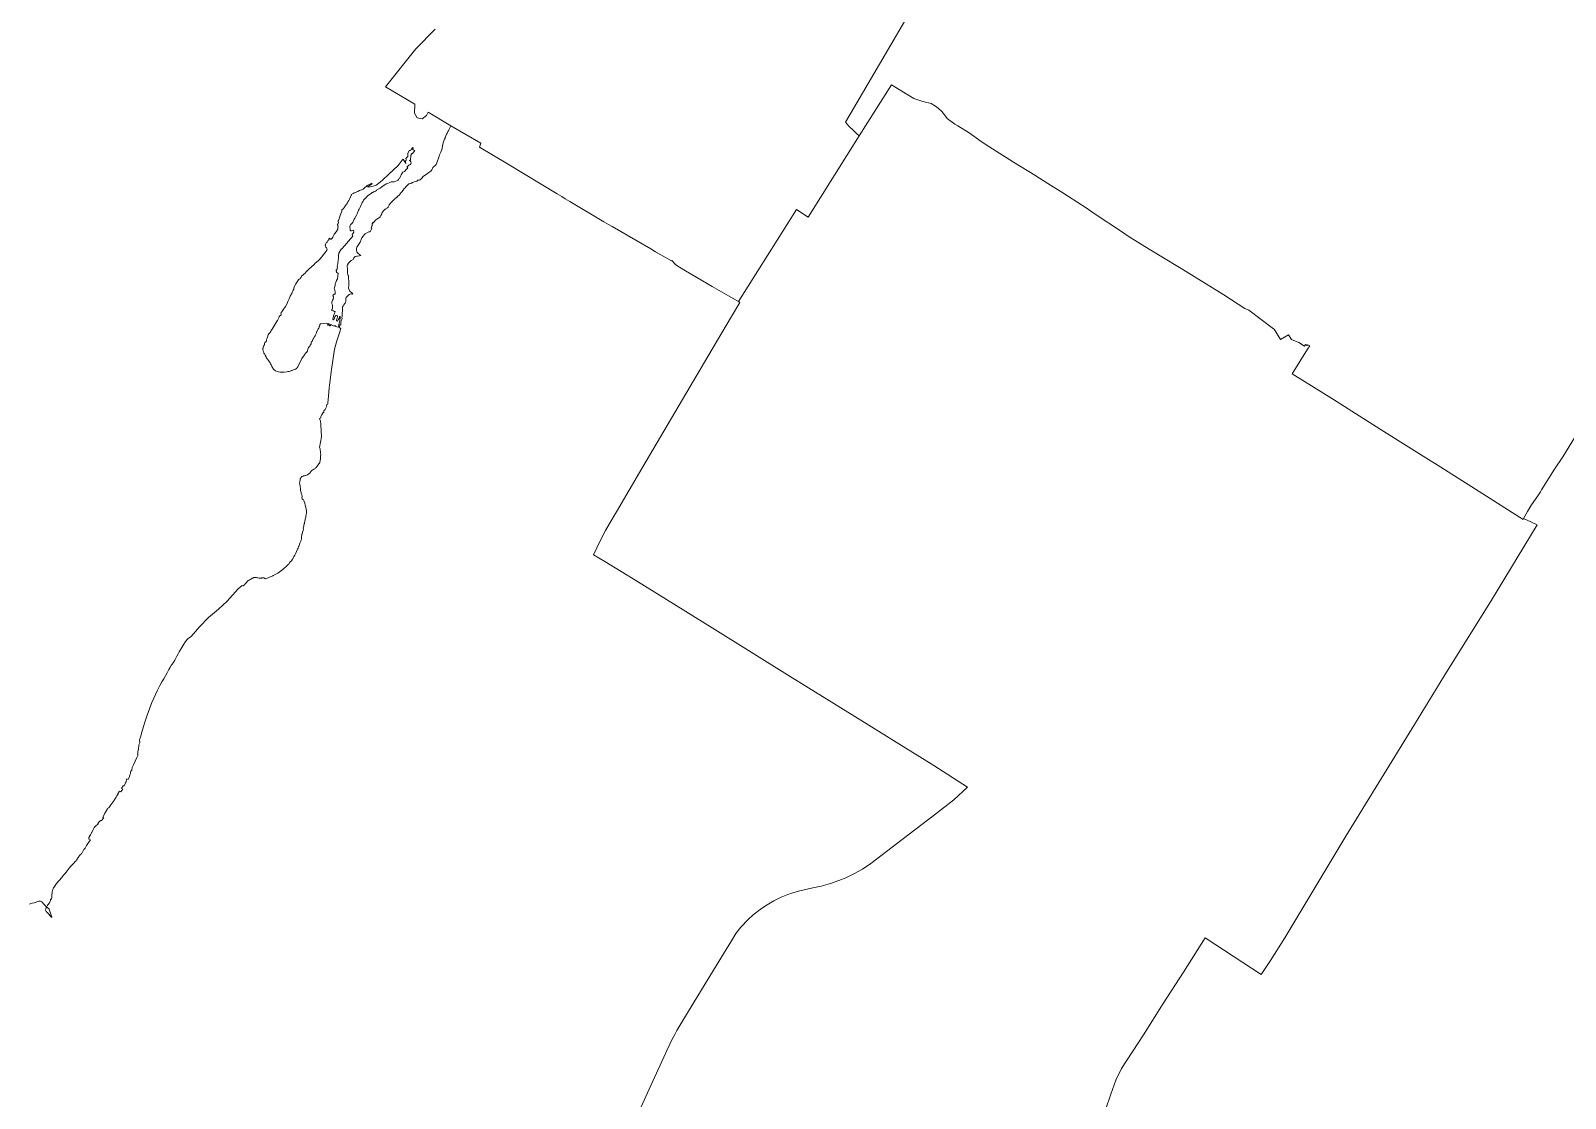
# Model space of a CAD drawing. Extents: x 268798 to 306779, y 5030079 to 5062843.
# Drawn here: x 290702 to 298202, y 5044559 to 5049780 of the extents above; entities that cross this region are included whole.
import ezdxf

# ---------------------------------------------------------------- set-up
doc = ezdxf.new("R2010")
doc.units = 0
doc.header["$MEASUREMENT"] = 0
doc.layers.add('1', color=7, linetype='Continuous', lineweight=0)

msp = doc.modelspace()

# ---------------------------------------------------------------- linework, layer by layer
at = {"layer": '1', "color": 218, "linetype": 'Continuous', "lineweight": 0}
msp.add_lwpolyline([(292678.939554, 5049786.210544), (292583.375022, 5049690.618589), (292436.230309, 5049505.741123), (292578.317553, 5049420.803662), (292577.954743, 5049376.858192), (292590.742988, 5049353.406357), (292614.188104, 5049349.142387), (292635.501846, 5049364.066282), (292644.686904, 5049381.129135), (292755.836, 5049314.686), (292901.87, 5049228.936), (292895.07, 5049209.336), (293031.469, 5049127.737), (293274.468, 5048982.538), (293297.468, 5048968.939), (293313.268, 5048958.039), (293336.568, 5048944.239), (293503.167, 5048845.64), (293526.366, 5048831.84), (293543.666, 5048821.44), (293732.265, 5048712.342), (293755.465, 5048698.842), (293833.364, 5048653.842), (293835.064, 5048655.542), (293855.164, 5048635.343), (293872.764, 5048622.643), (293901.564, 5048605.043), (294032.363, 5048529.144), (294111.563, 5048483.144), (294160.763, 5048454.545), (294444.055, 5048905.546), (294501.655, 5048867.647), (294750.45, 5049264.848), (294751.17, 5049265.978), (294738.35, 5049277.048), (294723.35, 5049291.048), (294699.35, 5049312.047), (294684.35, 5049332.047), (295704.349, 5051074.059)], dxfattribs=at)
at = {"layer": '1', "color": 4, "linetype": 'Continuous', "lineweight": 0}
for points in [[(298417.363, 5048067.571), (298188.862, 5047695.97), (298149.062, 5047634.77), (298086.004, 5047534.899), (298079.862, 5047525.17), (298070.362, 5047510.07), (298033.094, 5047456), (298017.129, 5047428.177), (297997.448, 5047393.88), (297995.262, 5047390.07), (297745.06, 5047548.768), (297563.058, 5047664.166), (297546.758, 5047674.666), (297314.556, 5047819.964), (297121.854, 5047942.062), (297068.054, 5047976.062), (296866.753, 5048102.261), (296942.452, 5048222.061), (296953.252, 5048238.561), (296943.552, 5048244.261), (296940.352, 5048239.561), (296931.852, 5048244.961), (296926.752, 5048236.861), (296898.652, 5048254.561), (296864.152, 5048268.96), (296849.242, 5048292.41), (296809.952, 5048269.46), (296778.152, 5048320.76), (296776.252, 5048322.06), (296654.551, 5048412.759), (296634.751, 5048421.159), (296533.251, 5048487.158), (296332.35, 5048611.157), (296316.05, 5048621.557), (296168.349, 5048711.156), (296112.149, 5048745.056), (296064.748, 5048774.456), (296049.348, 5048786.155), (296032.348, 5048797.255), (295904.347, 5048882.355), (295854.347, 5048916.254), (295841.647, 5048924.854), (295745.746, 5048986.154), (295673.446, 5049032.253), (295608.846, 5049072.653), (295505.046, 5049137.252), (295383.746, 5049213.651), (295370.546, 5049221.951), (295335.046, 5049245.851), (295322.946, 5049255.251), (295288.346, 5049280.651), (295232.747, 5049314.451), (295218.247, 5049322.051), (295180.547, 5049350.45), (295167.547, 5049368.35), (295154.247, 5049383.65), (295136.748, 5049400.25), (295123.848, 5049411.25), (295103.148, 5049423.85), (295061.748, 5049433.45), (295017.048, 5049447.25), (294908.649, 5049514.149), (294751.17, 5049265.978), (294738.35, 5049277.048), (294723.35, 5049291.048), (294699.35, 5049312.047), (294684.35, 5049332.047), (294684.35, 5049332.047), (295704.349, 5051074.059)], [(293677.081, 5044499.775), (293732.696, 5044621.967), (293796.087, 5044760.279), (293811.099, 5044793.647), (293825.507, 5044824.283), (293837.403, 5044848.421), (293849.051, 5044871.845), (293859.226, 5044890.149), (293878.618, 5044923.365), (293938.608, 5045022.058), (294074.341, 5045245.015), (294126.052, 5045329.175), (294148.516, 5045364.759), (294172.516, 5045395.799), (294207.652, 5045433.879), (294233.123, 5045456.983), (294266.198, 5045483.06), (294293.155, 5045500.504), (294333.951, 5045525.04), (294369.512, 5045542.736), (294402.298, 5045556.161), (294420.643, 5045562.137), (294460.578, 5045573.849), (294523.49, 5045588.441), (294565.538, 5045597.21), (294609.881, 5045608.996), (294651.949, 5045623.51), (294685.337, 5045636.9), (294727.896, 5045657.764), (294766.552, 5045680.101), (294807.104, 5045707.927), (294933.269, 5045803.749), (295118.29, 5045946.021), (295212.56, 5046018.021), (295279.287, 5046079.985), (295115.666, 5046186.72), (294943.935, 5046292.643), (294797.374, 5046383.905), (294592.958, 5046510.239), (294413.603, 5046622.053), (294032.381, 5046859.448), (293666.925, 5047086.699), (293507.356, 5047183.646), (293452.675, 5047216.414), (293467.854, 5047250.311), (293489.261, 5047294.231), (293511.261, 5047335.463), (293528.748, 5047366.551), (293564.395, 5047427.686), (293688.374, 5047638.777), (294032.366, 5048222.044), (294127.392, 5048382.671), (294167.282, 5048450.632), (294160.763, 5048454.545), (294444.055, 5048905.546), (294501.655, 5048867.647), (294750.45, 5049264.848), (294751.17, 5049265.978), (294908.649, 5049514.149), (295017.048, 5049447.25), (295061.748, 5049433.45), (295103.148, 5049423.85), (295123.848, 5049411.25), (295136.748, 5049400.25), (295154.247, 5049383.65), (295167.547, 5049368.35), (295180.547, 5049350.45), (295218.247, 5049322.051), (295232.747, 5049314.451), (295288.346, 5049280.651), (295322.946, 5049255.251), (295335.046, 5049245.851), (295370.546, 5049221.951), (295383.746, 5049213.651), (295505.046, 5049137.252), (295608.846, 5049072.653), (295673.446, 5049032.253), (295745.746, 5048986.154), (295841.647, 5048924.854), (295854.347, 5048916.254), (295904.347, 5048882.355), (296032.348, 5048797.255), (296049.348, 5048786.155), (296064.748, 5048774.456), (296112.149, 5048745.056), (296168.349, 5048711.156), (296316.05, 5048621.557), (296332.35, 5048611.157), (296533.251, 5048487.158), (296634.751, 5048421.159), (296654.551, 5048412.759), (296776.252, 5048322.06), (296778.152, 5048320.76), (296809.952, 5048269.46), (296849.242, 5048292.41), (296864.152, 5048268.96), (296898.652, 5048254.561), (296926.752, 5048236.861), (296931.852, 5048244.961), (296940.352, 5048239.561), (296943.552, 5048244.261), (296953.252, 5048238.561), (296942.452, 5048222.061), (296866.753, 5048102.261), (297068.054, 5047976.062), (297121.854, 5047942.062), (297314.556, 5047819.964), (297546.758, 5047674.666), (297563.058, 5047664.166), (297745.06, 5047548.768), (297995.262, 5047390.07), (297997.448, 5047393.88), (298032.362, 5047377.295), (298063.604, 5047364.087), (297840.233, 5046994.182), (297608.172, 5046622.076), (297465.112, 5046386.236), (297129.495, 5045840.507), (296845.846, 5045369.083), (296831.182, 5045343.291), (296761.425, 5045232.288), (296715.584, 5045164.074), (296441.859, 5045343.63), (296336.475, 5045176.174), (296236.015, 5045022.095), (296139.526, 5044869.451), (296032.398, 5044704.888), (296005.763, 5044648.039), (295979.839, 5044579.525), (295906.734, 5044365.018)], [(290695.258, 5045508.828), (290703.258, 5045511.828), (290709.558, 5045513.829), (290718.958, 5045515.729), (290728.258, 5045518.729), (290735.458, 5045521.229), (290742.058, 5045522.529), (290749.358, 5045522.529), (290753.558, 5045521.129), (290756.158, 5045519.829), (290766.458, 5045509.029), (290771.758, 5045501.829), (290777.658, 5045495.329), (290777.658, 5045491.329), (290775.358, 5045485.329), (290773.858, 5045479.729), (290775.358, 5045475.729), (290778.058, 5045472.629), (290780.758, 5045470.029), (290784.258, 5045467.73), (290787.958, 5045463.33), (290800.158, 5045448.23), (290804.858, 5045442.53), (290804.958, 5045447.13), (290803.758, 5045449.63), (290797.558, 5045469.53), (290795.958, 5045474.33), (290793.858, 5045479.03), (290791.258, 5045483.73), (290788.958, 5045486.83), (290786.858, 5045488.93), (290784.358, 5045490.429), (290781.983, 5045492.229), (290780.283, 5045495.129), (290780.383, 5045497.529), (290782.583, 5045499.829), (290783.758, 5045502.929), (290787.158, 5045507.129), (290793.158, 5045515.63), (290796.558, 5045523.13), (290798.358, 5045526.93), (290799.158, 5045530.53), (290800.458, 5045533.33), (290803.258, 5045532.13), (290803.473, 5045534.239), (290804.973, 5045541.139), (290805.172, 5045548.839), (290805.772, 5045553.839), (290806.072, 5045565.339), (290806.472, 5045568.739), (290808.072, 5045574.739), (290812.972, 5045588.439), (290814.972, 5045590.739), (290828.572, 5045610.039), (290853.772, 5045639.039), (290860.772, 5045648.439), (290867.972, 5045656.239), (290875.372, 5045665.439), (290879.972, 5045671.939), (290889.772, 5045684.539), (290897.572, 5045693.84), (290909.672, 5045706.34), (290912.272, 5045708.34), (290914.072, 5045710.34), (290917.172, 5045715.14), (290918.472, 5045716.74), (290923.372, 5045720.94), (290925.372, 5045723.14), (290933.472, 5045737.04), (290936.072, 5045738.94), (290937.372, 5045741.74), (290941.572, 5045747.64), (290945.072, 5045750.74), (290947.872, 5045753.74), (290950.272, 5045757.64), (290952.572, 5045759.84), (290957.372, 5045766.64), (290962.072, 5045775.24), (290964.372, 5045778.84), (290967.272, 5045781.64), (290970.372, 5045786.34), (290973.872, 5045794.64), (290980.572, 5045805.34), (290985.572, 5045811.94), (290993.472, 5045823.141), (290985.592, 5045826.623), (290986.392, 5045830.023), (290986.592, 5045832.023), (290987.292, 5045834.723), (290988.192, 5045837.123), (290989.092, 5045838.923), (290989.892, 5045841.023), (290991.292, 5045842.623), (290993.692, 5045847.224), (290997.292, 5045854.424), (290998.892, 5045856.724), (290999.992, 5045858.724), (291000.792, 5045861.024), (291006.992, 5045872.424), (291009.592, 5045877.824), (291012.315, 5045882.99), (291014.792, 5045887.324), (291032.492, 5045902.624), (291030.392, 5045903.424), (291031.492, 5045905.124), (291032.492, 5045907.424), (291034.492, 5045909.024), (291043.692, 5045917.224), (291048.292, 5045915.424), (291048.292, 5045918.324), (291058.592, 5045930.824), (291054.692, 5045932.424), (291064.792, 5045953.524), (291067.38, 5045957.69), (291071.992, 5045966.124), (291074.091, 5045969.324), (291077.491, 5045974.924), (291079.091, 5045977.624), (291081.291, 5045979.924), (291083.703, 5045979.622), (291093.791, 5045993.524), (291103.591, 5046007.925), (291105.188, 5046009.219), (291107.591, 5046014.425), (291109.391, 5046016.325), (291110.891, 5046018.925), (291112.791, 5046021.325), (291119.591, 5046031.425), (291122.291, 5046037.725), (291129.791, 5046047.325), (291127.191, 5046048.425), (291135.091, 5046061.025), (291142.591, 5046057.825), (291147.627, 5046064.912), (291151.991, 5046071.425), (291146.191, 5046073.925), (291153.891, 5046086.425), (291158.591, 5046086.925), (291165.291, 5046101.125), (291166.891, 5046103.825), (291171.191, 5046122.125), (291178.691, 5046118.825), (291179.491, 5046121.025), (291180.813, 5046123.902), (291184.056, 5046133.215), (291186.691, 5046141.025), (291189.291, 5046148.125), (291188.891, 5046150.625), (291189.861, 5046154.136), (291191.691, 5046158.425), (291194.191, 5046162.625), (291195.491, 5046164.225), (291197.691, 5046176.425), (291204.691, 5046190.025), (291221.091, 5046225.526), (291226.891, 5046238.326), (291224.191, 5046239.526), (291225.1, 5046247.484), (291225.491, 5046253.826), (291228.991, 5046268.526), (291230.84, 5046283.515), (291232.391, 5046290.579), (291235.291, 5046297.926), (291233.991, 5046312.526), (291238.791, 5046325.226), (291245.595, 5046348.842), (291258.695, 5046393.142), (291271.69, 5046432.726), (291293.195, 5046494.842), (291321.044, 5046554.901), (291327.59, 5046567.526), (291333.195, 5046578.442), (291342.69, 5046595.326), (291351.748, 5046610.361), (291360.09, 5046624.226), (291368.739, 5046639.308), (291377.689, 5046655.427), (291382.314, 5046663.891), (291388.689, 5046675.327), (291397.289, 5046689.027), (291405.438, 5046701.708), (291407.638, 5046704.408), (291416.189, 5046720.727), (291422.838, 5046732.308), (291427.689, 5046742.027), (291435.138, 5046755.908), (291449.889, 5046780.027), (291458.138, 5046792.608), (291468.289, 5046803.827), (291477.238, 5046812.708), (291485.438, 5046818.008), (291507.207, 5046841.086), (291526.238, 5046864.709), (291571.538, 5046910.509), (291619.088, 5046950.828), (291661.788, 5046990.829), (291716.537, 5047049.61), (291735.437, 5047066.41), (291739.793, 5047065.041), (291742.093, 5047067.141), (291745.993, 5047069.841), (291747.593, 5047071.141), (291750.493, 5047074.741), (291752.293, 5047076.541), (291755.993, 5047081.741), (291762.093, 5047088.441), (291763.419, 5047090.172), (291765.019, 5047091.372), (291767.619, 5047091.972), (291769.619, 5047093.072), (291773.619, 5047095.972), (291777.819, 5047098.072), (291781.919, 5047101.072), (291783.919, 5047102.272), (291787.919, 5047103.272), (291791.519, 5047105.272), (291793.519, 5047106.073), (291795.719, 5047106.373), (291797.719, 5047106.373), (291801.719, 5047105.973), (291803.819, 5047105.973), (291806.019, 5047105.673), (291810.219, 5047104.573), (291814.219, 5047103.473), (291818.519, 5047103.073), (291822.519, 5047102.773), (291826.819, 5047103.073), (291829.419, 5047102.973), (291831.519, 5047103.373), (291833.619, 5047103.673), (291835.819, 5047103.573), (291838.219, 5047103.873), (291840.461, 5047104.508), (291848.499, 5047099.716), (291866.388, 5047105.33), (291884.653, 5047114.097), (291886.488, 5047114.93), (291909.988, 5047127.73), (291934.188, 5047145.531), (291955.887, 5047164.431), (291961.187, 5047170.531), (291963.094, 5047171.776), (291964.794, 5047173.676), (291967.094, 5047176.976), (291967.694, 5047179.676), (291969.794, 5047182.576), (291971.794, 5047183.876), (291974.194, 5047184.976), (291976.194, 5047187.576), (291981.594, 5047195.776), (291989.294, 5047210.076), (291992.394, 5047215.176), (291997.994, 5047225.276), (292000.794, 5047232.976), (292003.994, 5047240.376), (292006.294, 5047244.876), (292008.694, 5047249.976), (292010.894, 5047255.176), (292011.894, 5047257.876), (292013.494, 5047262.876), (292015.394, 5047268.176), (292017.694, 5047273.676), (292021.394, 5047284.076), (292023.594, 5047289.676), (292024.494, 5047292.676), (292024.994, 5047295.376), (292025.282, 5047298.026), (292025.882, 5047305.826), (292026.881, 5047314.426), (292027.481, 5047317.126), (292028.281, 5047319.726), (292029.881, 5047324.826), (292030.181, 5047326.826), (292032.868, 5047335.696), (292034.468, 5047341.796), (292034.168, 5047346.496), (292036.268, 5047356.996), (292037.068, 5047359.896), (292038.568, 5047367.696), (292039.368, 5047369.896), (292039.668, 5047371.996), (292039.768, 5047374.196), (292041.668, 5047379.296), (292042.268, 5047382.096), (292042.968, 5047387.996), (292043.468, 5047390.696), (292044.668, 5047395.796), (292045.768, 5047400.996), (292046.768, 5047406.096), (292047.568, 5047411.696), (292048.068, 5047414.496), (292049.068, 5047420.496), (292050.268, 5047426.196), (292050.468, 5047429.096), (292049.968, 5047432.096), (292047.468, 5047440.696), (292045.768, 5047448.596), (292043.568, 5047459.996), (292042.968, 5047462.796), (292041.785, 5047466.735), (292040.885, 5047469.135), (292038.585, 5047477.435), (292035.885, 5047481.735), (292034.385, 5047484.835), (292032.203, 5047486.979), (292029.921, 5047488.622), (292028.121, 5047490.321), (292027.021, 5047492.921), (292026.921, 5047495.521), (292028.221, 5047500.321), (292028.621, 5047502.921), (292028.421, 5047505.621), (292027.621, 5047508.521), (292025.521, 5047513.421), (292024.121, 5047515.821), (292023.22, 5047518.321), (292022.92, 5047521.121), (292021.82, 5047526.221), (292020.72, 5047531.421), (292019.82, 5047536.921), (292019.62, 5047539.821), (292019.72, 5047544.821), (292019.22, 5047547.421), (292018.22, 5047555.721), (292017.12, 5047560.921), (292016.22, 5047566.421), (292016.22, 5047569.421), (292016.42, 5047572.321), (292016.92, 5047575.421), (292018.42, 5047582.721), (292019.42, 5047587.521), (292020.42, 5047590.221), (292021.62, 5047592.721), (292023.22, 5047595.221), (292025.22, 5047597.621), (292027.62, 5047599.321), (292032.574, 5047602.08), (292035.229, 5047603.038), (292040.429, 5047603.638), (292042.985, 5047604.331), (292045.585, 5047605.131), (292054.085, 5047607.931), (292056.685, 5047609.131), (292059.185, 5047610.531), (292061.385, 5047612.131), (292063.385, 5047614.231), (292065.185, 5047616.431), (292068.485, 5047621.231), (292070.185, 5047623.631), (292072.085, 5047625.731), (292074.085, 5047627.431), (292076.285, 5047629.031), (292080.885, 5047632.031), (292085.785, 5047634.731), (292090.485, 5047637.831), (292092.785, 5047639.631), (292094.785, 5047641.531), (292096.485, 5047643.531), (292101.385, 5047650.331), (292104.485, 5047655.031), (292106.085, 5047657.331), (292109.784, 5047661.531), (292111.384, 5047663.631), (292114.184, 5047668.631), (292115.184, 5047671.331), (292115.784, 5047674.031), (292116.684, 5047679.631), (292117.584, 5047684.731), (292117.584, 5047690.131), (292117.784, 5047692.731), (292118.384, 5047698.031), (292119.084, 5047708.631), (292118.884, 5047711.531), (292118.284, 5047714.431), (292117.684, 5047722.131), (292116.384, 5047727.631), (292116.784, 5047732.731), (292116.384, 5047735.231), (292115.486, 5047737.628), (292113.686, 5047741.528), (292122.584, 5047793.831), (292119.483, 5047853.931), (292118.431, 5047870.135), (292113.883, 5047882.831), (292116.083, 5047884.231), (292119.283, 5047886.78), (292119.683, 5047889.68), (292119.483, 5047892.98), (292120.683, 5047895.88), (292123.083, 5047898.88), (292124.483, 5047901.78), (292126.683, 5047903.68), (292128.983, 5047909.48), (292129.783, 5047912.08), (292132.883, 5047913.38), (292134.983, 5047913.98), (292133.583, 5047916.98), (292133.783, 5047919.98), (292135.183, 5047921.88), (292136.983, 5047923.78), (292139.683, 5047925.48), (292140.483, 5047927.48), (292143.483, 5047932.98), (292145.783, 5047936.78), (292147.583, 5047939.98), (292148.383, 5047943.78), (292147.883, 5047946.18), (292147.583, 5047950.68), (292151.883, 5047952.18), (292154.083, 5047955.38), (292153.483, 5047959.131), (292157.078, 5047992.849), (292159.68, 5048033.731), (292161.41, 5048046.709), (292171.347, 5048122.503), (292186.649, 5048222.021), (292198.481, 5048263.632), (292212.781, 5048306.732), (292217.281, 5048324.732), (292208.981, 5048326.532), (292210.781, 5048332.032), (292212.758, 5048340.978), (292217.471, 5048339.617), (292217.871, 5048345.217), (292216.871, 5048350.917), (292217.271, 5048356.517), (292219.071, 5048361.517), (292222.171, 5048367.617), (292223.871, 5048372.217), (292222.971, 5048377.217), (292224.171, 5048380.717), (292223.671, 5048388.717), (292224.371, 5048399.717), (292225.471, 5048407.817), (292226.371, 5048414.217), (292225.771, 5048424.317), (292225.171, 5048426.917), (292225.971, 5048429.017), (292228.571, 5048432.517), (292231.271, 5048435.317), (292232.471, 5048438.817), (292235.071, 5048444.317), (292236.871, 5048446.117), (292238.871, 5048447.617), (292240.471, 5048450.717), (292241.871, 5048456.817), (292241.671, 5048467.817), (292242.671, 5048470.117), (292243.671, 5048474.617), (292244.571, 5048476.417), (292251.07, 5048482.617), (292258.57, 5048489.417), (292264.57, 5048492.417), (292271.17, 5048492.017), (292275.27, 5048492.017), (292276.27, 5048493.917), (292273.27, 5048495.917), (292261.97, 5048506.617), (292254.77, 5048520.917), (292257.37, 5048534.117), (292255.87, 5048542.017), (292254.57, 5048581.217), (292252.87, 5048583.217), (292251.17, 5048585.717), (292250.57, 5048594.917), (292250.57, 5048611.217), (292248.77, 5048630.617), (292250.07, 5048634.317), (292255.17, 5048642.317), (292259.469, 5048648.317), (292268.169, 5048655.517), (292271.769, 5048656.717), (292277.369, 5048660.717), (292278.669, 5048664.617), (292281.169, 5048668.317), (292287.369, 5048674.617), (292296.169, 5048677.817), (292298.769, 5048677.617), (292308.369, 5048678.817), (292312.569, 5048680.317), (292315.169, 5048680.817), (292310.669, 5048683.117), (292299.469, 5048692.817), (292297.769, 5048695.417), (292293.869, 5048704.917), (292293.669, 5048714.317), (292295.569, 5048720.717), (292311.769, 5048744.817), (292316.168, 5048759.217), (292318.168, 5048763.817), (292319.868, 5048766.617), (292326.368, 5048775.017), (292331.368, 5048781.417), (292335.768, 5048785.917), (292353.668, 5048795.218), (292357.868, 5048796.818), (292362.068, 5048800.018), (292369.168, 5048812.318), (292365.768, 5048816.218), (292369.268, 5048824.118), (292371.368, 5048825.918), (292371.368, 5048830.218), (292371.39, 5048833.036), (292373.308, 5048836.419), (292370.42, 5048839.563), (292374.108, 5048842.451), (292376.078, 5048839.958), (292379.378, 5048842.958), (292382.377, 5048846.958), (292385.477, 5048851.458), (292388.977, 5048854.658), (292392.977, 5048857.658), (292401.777, 5048863.058), (292408.977, 5048869.658), (292412.077, 5048872.958), (292412.977, 5048876.458), (292417.277, 5048883.758), (292418.277, 5048886.658), (292419.877, 5048889.858), (292421.877, 5048891.558), (292424.077, 5048895.558), (292424.877, 5048898.358), (292428.777, 5048901.558), (292431.077, 5048904.358), (292433.677, 5048906.158), (292436.677, 5048907.458), (292439.777, 5048910.158), (292444.977, 5048913.258), (292448.277, 5048915.858), (292451.077, 5048919.358), (292453.576, 5048925.758), (292453.676, 5048927.858), (292456.376, 5048930.558), (292458.476, 5048933.958), (292459.976, 5048935.658), (292463.476, 5048938.758), (292466.676, 5048942.458), (292468.676, 5048943.658), (292473.376, 5048948.558), (292476.776, 5048951.758), (292478.976, 5048955.058), (292481.476, 5048956.758), (292485.776, 5048960.758), (292487.676, 5048962.758), (292487.576, 5048964.958), (292489.776, 5048964.958), (292492.076, 5048966.058), (292496.376, 5048969.958), (292501.976, 5048975.858), (292512.676, 5048988.459), (292516.376, 5048991.859), (292522.775, 5049000.459), (292526.575, 5049007.159), (292531.775, 5049011.359), (292535.475, 5049015.659), (292540.375, 5049020.759), (292543.375, 5049024.959), (292545.975, 5049027.959), (292550.275, 5049029.959), (292559.175, 5049033.159), (292567.475, 5049036.859), (292580.775, 5049041.859), (292589.375, 5049044.359), (292594.275, 5049047.859), (292600.975, 5049049.259), (292604.775, 5049050.659), (292607.874, 5049053.659), (292614.474, 5049059.359), (292618.274, 5049064.859), (292621.574, 5049068.359), (292629.074, 5049073.559), (292635.574, 5049077.759), (292641.674, 5049081.059), (292647.774, 5049086.459), (292652.874, 5049089.859), (292658.274, 5049094.959), (292662.174, 5049098.959), (292664.374, 5049102.359), (292664.774, 5049105.959), (292667.574, 5049111.059), (292679.273, 5049120.16), (292683.273, 5049125.76), (292686.773, 5049133.76), (292690.473, 5049143.96), (292695.073, 5049155.56), (292697.473, 5049166.36), (292700.473, 5049171.96), (292706.573, 5049185.06), (292710.473, 5049197.16), (292714.572, 5049215.06), (292715.672, 5049223.06), (292718.172, 5049230.46), (292721.272, 5049240.46), (292724.572, 5049249.16), (292727.072, 5049254.46), (292727.572, 5049258.46), (292728.372, 5049260.76), (292730.272, 5049265.56), (292732.172, 5049269.86), (292734.272, 5049273.66), (292737.472, 5049278.56), (292740.772, 5049286.56), (292742.872, 5049290.66), (292745.572, 5049294.66), (292749.272, 5049301.56), (292755.836, 5049314.686), (292901.87, 5049228.936), (292895.07, 5049209.336), (293031.469, 5049127.737), (293274.468, 5048982.538), (293297.468, 5048968.939), (293313.268, 5048958.039), (293336.568, 5048944.239), (293503.167, 5048845.64), (293526.366, 5048831.84), (293543.666, 5048821.44), (293732.265, 5048712.342), (293755.465, 5048698.842), (293833.364, 5048653.842), (293835.064, 5048655.542), (293855.164, 5048635.343), (293872.764, 5048622.643), (293901.564, 5048605.043), (294032.363, 5048529.144), (294111.563, 5048483.144), (294160.763, 5048454.545), (294167.282, 5048450.632), (294127.392, 5048382.671), (294032.366, 5048222.044), (293688.374, 5047638.777), (293564.395, 5047427.686), (293528.748, 5047366.551), (293511.261, 5047335.463), (293489.261, 5047294.231), (293467.854, 5047250.311), (293452.675, 5047216.414), (293507.356, 5047183.646), (293666.925, 5047086.699), (294032.381, 5046859.448), (294413.603, 5046622.053), (294592.958, 5046510.239), (294797.374, 5046383.905), (294943.935, 5046292.643), (295115.666, 5046186.72), (295279.287, 5046079.985), (295212.56, 5046018.021), (295118.29, 5045946.021), (294933.269, 5045803.749), (294807.104, 5045707.927), (294766.552, 5045680.101), (294727.896, 5045657.764), (294685.337, 5045636.9), (294651.949, 5045623.51), (294609.881, 5045608.996), (294565.538, 5045597.21), (294523.49, 5045588.441), (294460.578, 5045573.849), (294420.643, 5045562.137), (294402.298, 5045556.161), (294369.512, 5045542.736), (294333.951, 5045525.04), (294293.155, 5045500.504), (294266.198, 5045483.06), (294233.123, 5045456.983), (294207.652, 5045433.879), (294172.516, 5045395.799), (294148.516, 5045364.759), (294126.052, 5045329.175), (294074.341, 5045245.015), (293938.608, 5045022.058), (293878.618, 5044923.365), (293859.226, 5044890.149), (293849.051, 5044871.845), (293837.403, 5044848.421), (293825.507, 5044824.283), (293811.099, 5044793.647), (293796.087, 5044760.279), (293732.696, 5044621.967), (293677.081, 5044499.775)], [(295906.734, 5044365.018), (295979.839, 5044579.525), (296005.763, 5044648.039), (296032.398, 5044704.888), (296139.526, 5044869.451), (296236.015, 5045022.095), (296336.475, 5045176.174), (296441.859, 5045343.63), (296715.584, 5045164.074), (296761.425, 5045232.288), (296831.182, 5045343.291), (296845.846, 5045369.083), (297129.495, 5045840.507), (297465.112, 5046386.236), (297608.172, 5046622.076), (297840.233, 5046994.182), (298063.604, 5047364.087), (298032.362, 5047377.295), (297997.448, 5047393.88), (298017.129, 5047428.177), (298033.094, 5047456), (298070.362, 5047510.07), (298079.862, 5047525.17), (298086.004, 5047534.899), (298149.062, 5047634.77), (298188.862, 5047695.97), (298417.363, 5048067.571)]]:
    msp.add_lwpolyline(points, dxfattribs=at)
msp.add_lwpolyline([(291835.585, 5048221.9), (291836.427, 5048225.91), (291837.643, 5048227.894), (291838.155, 5048231.478), (291839.563, 5048236.406), (291841.547, 5048240.566), (291843.723, 5048244.086), (291845.171, 5048248.451), (291844.771, 5048252.051), (291846.271, 5048255.351), (291849.671, 5048258.751), (291851.971, 5048258.551), (291853.471, 5048260.651), (291854.071, 5048263.451), (291853.671, 5048266.751), (291853.971, 5048269.551), (291855.871, 5048272.751), (291857.571, 5048276.451), (291860.571, 5048285.551), (291860.771, 5048288.551), (291862.971, 5048292.651), (291866.071, 5048297.651), (291870.571, 5048302.551), (291875.271, 5048308.151), (291877.671, 5048312.151), (291877.671, 5048314.451), (291878.771, 5048317.451), (291881.082, 5048319.929), (291906.258, 5048360.535), (291908.558, 5048362.935), (291909.758, 5048366.135), (291911.558, 5048368.535), (291916.258, 5048379.235), (291915.758, 5048381.335), (291917.058, 5048382.935), (291923.558, 5048387.935), (291925.258, 5048390.435), (291926.558, 5048395.335), (291924.958, 5048398.435), (291926.358, 5048402.035), (291929.058, 5048404.635), (291931.758, 5048409.335), (291937.658, 5048418.235), (291942.758, 5048423.735), (291944.158, 5048426.535), (291945.658, 5048428.635), (291947.758, 5048431.035), (291954.757, 5048445.435), (291959.157, 5048454.935), (291964.657, 5048467.935), (291970.357, 5048480.835), (291973.457, 5048485.935), (291975.357, 5048490.435), (291978.357, 5048495.335), (291978.957, 5048497.835), (291979.857, 5048499.835), (291981.457, 5048502.535), (291982.557, 5048505.535), (291984.157, 5048511.535), (291987.157, 5048516.135), (291988.057, 5048520.235), (291991.257, 5048531.035), (291997.657, 5048542.335), (292001.357, 5048547.135), (292006.957, 5048556.635), (292010.257, 5048560.535), (292014.257, 5048564.135), (292018.057, 5048565.535), (292020.056, 5048570.735), (292022.056, 5048572.335), (292023.856, 5048574.735), (292024.556, 5048578.235), (292025.656, 5048580.235), (292027.356, 5048581.535), (292029.656, 5048582.735), (292032.349, 5048584.732), (292037.441, 5048588.63), (292042.641, 5048593.331), (292047.941, 5048599.731), (292053.641, 5048604.831), (292063.441, 5048614.531), (292072.141, 5048622.531), (292077.341, 5048627.831), (292084.08, 5048633.806), (292087.041, 5048636.431), (292092.541, 5048642.031), (292105.941, 5048654.731), (292114.84, 5048662.231), (292125.24, 5048674.431), (292133.34, 5048684.731), (292138.14, 5048690.331), (292149.34, 5048706.531), (292150.54, 5048708.831), (292150.54, 5048711.531), (292149.74, 5048713.831), (292147.34, 5048717.231), (292144.64, 5048720.631), (292144.04, 5048723.131), (292142.14, 5048726.331), (292141.64, 5048730.331), (292142.54, 5048733.131), (292143.74, 5048735.731), (292144.74, 5048739.431), (292146.54, 5048741.731), (292149.54, 5048743.431), (292150.14, 5048746.131), (292150.64, 5048749.431), (292153.04, 5048752.531), (292156.34, 5048753.331), (292158.44, 5048755.631), (292157.44, 5048757.431), (292158.34, 5048759.931), (292162.64, 5048764.631), (292164.34, 5048762.731), (292166.64, 5048760.731), (292169.44, 5048760.631), (292173.139, 5048763.231), (292174.739, 5048765.631), (292177.639, 5048769.331), (292180.539, 5048773.731), (292182.539, 5048779.131), (292184.939, 5048784.131), (292187.839, 5048788.631), (292195.139, 5048796.731), (292198.039, 5048800.432), (292199.139, 5048803.432), (292202.239, 5048808.732), (292202.939, 5048812.132), (292202.939, 5048815.432), (292203.139, 5048818.232), (292204.039, 5048821.232), (292202.839, 5048826.932), (292200.639, 5048828.332), (292201.339, 5048831.832), (292202.839, 5048834.132), (292205.239, 5048838.532), (292207.039, 5048840.332), (292205.439, 5048842.132), (292204.639, 5048844.532), (292205.139, 5048849.232), (292206.039, 5048852.232), (292208.039, 5048856.232), (292210.339, 5048863.732), (292214.139, 5048875.232), (292217.439, 5048883.932), (292222.038, 5048895.332), (292222.238, 5048900.132), (292221.838, 5048902.832), (292223.738, 5048904.532), (292227.538, 5048907.532), (292230.238, 5048909.432), (292236.038, 5048916.432), (292237.638, 5048920.232), (292239.938, 5048924.532), (292244.538, 5048930.632), (292249.238, 5048937.532), (292252.038, 5048942.332), (292256.838, 5048948.632), (292259.238, 5048954.932), (292262.238, 5048961.232), (292267.438, 5048972.732), (292268.138, 5048975.032), (292269.938, 5048977.632), (292271.838, 5048979.732), (292274.038, 5048981.632), (292277.838, 5048984.232), (292282.237, 5048986.732), (292292.337, 5048990.332), (292295.337, 5048990.932), (292300.437, 5048993.332), (292308.137, 5048997.332), (292313.837, 5048999.232), (292319.037, 5049001.732), (292322.637, 5049003.132), (292326.837, 5049005.432), (292330.083, 5049007.586), (292346.383, 5049022.086), (292359.883, 5049028.387), (292368.383, 5049033.887), (292370.183, 5049030.887), (292348.283, 5049016.386), (292350.883, 5049015.986), (292354.383, 5049013.986), (292375.083, 5049018.987), (292389.882, 5049024.387), (292411.982, 5049041.087), (292421.182, 5049049.387), (292452.082, 5049078.787), (292496.881, 5049120.687), (292517.027, 5049145.85), (292521.463, 5049151.708), (292534.442, 5049129.613), (292533.174, 5049139.934), (292532.674, 5049141.934), (292532.973, 5049144.234), (292538.473, 5049146.834), (292536.873, 5049149.934), (292535.373, 5049153.934), (292537.373, 5049156.534), (292541.973, 5049160.634), (292544.373, 5049163.934), (292545.673, 5049168.334), (292544.373, 5049179.834), (292551.873, 5049192.934), (292554.073, 5049193.634), (292556.273, 5049193.634), (292559.073, 5049194.734), (292560.773, 5049197.934), (292563.073, 5049201.034), (292565.273, 5049205.234), (292566.973, 5049206.634), (292569.173, 5049207.334), (292570.273, 5049209.034), (292570.173, 5049204.634), (292568.173, 5049202.634), (292571.173, 5049196.834), (292575.573, 5049195.034), (292579.073, 5049193.334), (292568.373, 5049179.634), (292564.073, 5049178.634), (292559.673, 5049171.334), (292557.173, 5049147.934), (292554.073, 5049145.334), (292551.873, 5049144.034), (292555.873, 5049142.934), (292559.373, 5049139.134), (292559.673, 5049136.834), (292560.773, 5049133.534), (292558.873, 5049129.034), (292554.373, 5049124.034), (292547.474, 5049122.034), (292547.674, 5049119.634), (292542.174, 5049114.134), (292541.874, 5049111.534), (292544.474, 5049107.534), (292539.174, 5049102.134), (292528.974, 5049090.234), (292520.974, 5049087.634), (292511.974, 5049075.233), (292509.574, 5049068.333), (292505.974, 5049059.733), (292503.474, 5049056.533), (292501.374, 5049054.633), (292499.474, 5049052.333), (292498.374, 5049050.433), (292497.974, 5049047.733), (292495.574, 5049046.333), (292491.074, 5049044.833), (292485.675, 5049043.533), (292478.375, 5049040.933), (292469.475, 5049040.333), (292466.375, 5049040.533), (292463.475, 5049040.233), (292460.675, 5049038.533), (292454.175, 5049035.633), (292444.875, 5049033.133), (292438.775, 5049030.533), (292418.275, 5049016.333), (292409.975, 5049010.133), (292393.475, 5049000.633), (292391.576, 5048998.433), (292386.776, 5048995.233), (292381.176, 5048992.633), (292373.376, 5048988.433), (292370.676, 5048988.033), (292367.176, 5048985.533), (292364.976, 5048983.233), (292348.376, 5048972.232), (292344.176, 5048966.632), (292340.876, 5048964.432), (292332.476, 5048956.132), (292328.976, 5048951.532), (292326.476, 5048946.432), (292322.076, 5048938.732), (292313.577, 5048919.232), (292307.677, 5048906.532), (292303.977, 5048902.032), (292296.777, 5048884.432), (292293.477, 5048877.732), (292288.177, 5048865.732), (292285.077, 5048863.332), (292281.977, 5048857.932), (292277.977, 5048846.332), (292276.777, 5048842.432), (292274.377, 5048839.532), (292270.877, 5048837.132), (292268.777, 5048835.432), (292267.277, 5048833.032), (292264.577, 5048829.432), (292261.678, 5048824.032), (292262.878, 5048803.632), (292266.178, 5048801.132), (292270.178, 5048801.132), (292275.878, 5048802.132), (292278.877, 5048803.532), (292280.678, 5048794.032), (292278.178, 5048788.732), (292272.178, 5048782.732), (292275.978, 5048775.132), (292224.478, 5048714.232), (292220.878, 5048711.432), (292218.978, 5048710.532), (292207.479, 5048691.632), (292205.579, 5048680.932), (292206.479, 5048667.132), (292203.879, 5048657.532), (292203.079, 5048641.632), (292200.079, 5048628.732), (292200.579, 5048624.032), (292200.079, 5048618.232), (292198.779, 5048612.432), (292196.979, 5048609.432), (292194.479, 5048608.432), (292194.179, 5048605.832), (292196.179, 5048603.532), (292197.079, 5048599.032), (292203.679, 5048592.032), (292201.779, 5048566.632), (292196.579, 5048558.132), (292194.079, 5048553.032), (292191.18, 5048544.532), (292189.68, 5048541.431), (292190.48, 5048535.832), (292189.68, 5048533.431), (292188.88, 5048527.931), (292187.28, 5048523.231), (292185.18, 5048519.131), (292186.68, 5048515.731), (292187.88, 5048512.031), (292188.88, 5048507.531), (292189.18, 5048504.631), (292190.38, 5048498.632), (292188.98, 5048493.432), (292187.68, 5048491.831), (292185.38, 5048490.631), (292182.38, 5048488.531), (292178.98, 5048485.131), (292180.18, 5048482.031), (292180.18, 5048479.931), (292181.28, 5048477.931), (292181.58, 5048473.931), (292180.28, 5048469.131), (292179.58, 5048465.231), (292177.38, 5048461.831), (292174.78, 5048457.331), (292173.28, 5048452.731), (292173.28, 5048447.531), (292174.88, 5048441.231), (292176.38, 5048437.531), (292177.08, 5048432.931), (292176.48, 5048421.431), (292174.78, 5048418.031), (292173.126, 5048415.641), (292172.298, 5048413.195), (292174.402, 5048411.793), (292178.962, 5048409.923), (292182.002, 5048409.571), (292186.094, 5048407.117), (292188.9, 5048407.118), (292189.25, 5048404.662), (292187.612, 5048401.038), (292187.028, 5048396.478), (292185.392, 5048392.735), (292182.352, 5048384.583), (292182.352, 5048381.303), (292180.478, 5048377.789), (292180.126, 5048373.689), (292178.019, 5048369.237), (292178.371, 5048365.841), (292181.065, 5048365.489), (292182.285, 5048367.363), (292184.285, 5048369.363), (292186.185, 5048373.364), (292185.985, 5048375.763), (292187.585, 5048379.964), (292192.685, 5048386.364), (292196.085, 5048386.864), (292200.585, 5048385.464), (292201.685, 5048382.864), (292200.885, 5048378.764), (292199.685, 5048375.464), (292197.985, 5048368.564), (292196.285, 5048365.664), (292195.573, 5048360.973), (292198.853, 5048358.981), (292201.079, 5048359.567), (292203.686, 5048365.683), (292210.486, 5048375.683), (292211.486, 5048379.883), (292213.186, 5048381.983), (292215.586, 5048380.183), (292215.086, 5048378.183), (292213.986, 5048375.083), (292212.243, 5048361.749), (292206.979, 5048342.159), (292205.381, 5048333.432), (292204.081, 5048329.632), (292191.981, 5048333.132), (292193.038, 5048336.441), (292188.019, 5048338.086), (292186.919, 5048334.686), (292173.119, 5048339.585), (292173.719, 5048341.885), (292168.682, 5048343.512), (292167.982, 5048341.412), (292165.082, 5048335.912), (292161.882, 5048336.812), (292164.482, 5048344.812), (292158.981, 5048346.331), (292155.881, 5048338.731), (292152.181, 5048339.931), (292154.981, 5048347.631), (292148.137, 5048348.949), (292120.581, 5048346.931), (292117.681, 5048345.731), (292115.781, 5048344.331), (292114.781, 5048342.331), (292114.581, 5048340.131), (292114.581, 5048337.631), (292113.681, 5048334.831), (292112.281, 5048332.831), (292111.381, 5048330.631), (292110.981, 5048328.431), (292109.481, 5048324.731), (292107.281, 5048321.931), (292102.581, 5048311.031), (292100.481, 5048307.331), (292098.481, 5048304.831), (292097.781, 5048302.331), (292094.881, 5048295.531), (292093.381, 5048292.831), (292092.881, 5048290.631), (292091.381, 5048288.231), (292090.381, 5048285.431), (292088.881, 5048282.131), (292087.481, 5048280.631), (292083.582, 5048275.131), (292082.682, 5048272.531), (292080.182, 5048268.831), (292078.582, 5048264.831), (292077.682, 5048260.131), (292075.682, 5048259.231), (292074.482, 5048257.431), (292073.282, 5048253.831), (292073.082, 5048251.131), (292072.482, 5048248.931), (292069.082, 5048244.131), (292067.382, 5048242.131), (292065.282, 5048237.431), (292060.982, 5048232.331), (292059.982, 5048229.731), (292057.982, 5048226.731), (292056.081, 5048222.239), (292053.903, 5048213.039), (292052.419, 5048210.343), (292049.903, 5048206.639), (292047.177, 5048203.549), (292041.903, 5048198.239), (292039.482, 5048194.831), (292027.381, 5048177.25), (292007.344, 5048135.683), (292005.744, 5048134.183), (292004.444, 5048131.783), (292002.544, 5048130.283), (292000.144, 5048127.783), (291995.544, 5048124.783), (291989.844, 5048122.883), (291985.944, 5048120.783), (291980.144, 5048118.583), (291975.744, 5048117.883), (291970.544, 5048114.783), (291964.944, 5048113.483), (291958.244, 5048112.883), (291954.271, 5048112.138), (291940.071, 5048110.492), (291938.497, 5048110.295), (291936.475, 5048110.148), (291927.975, 5048109.748), (291919.875, 5048109.048), (291912.075, 5048111.548), (291905.975, 5048113.248), (291898.775, 5048115.748), (291891.575, 5048120.948), (291887.842, 5048123.894), (291885.742, 5048129.594), (291883.042, 5048133.094), (291880.842, 5048137.294), (291876.242, 5048145.294), (291874.442, 5048149.794), (291873.942, 5048152.494), (291872.142, 5048154.694), (291867.45, 5048161.516), (291863.314, 5048167.183), (291859.614, 5048172.583), (291858.014, 5048174.483), (291856.114, 5048177.283), (291854.614, 5048179.083), (291853.214, 5048182.083), (291851.814, 5048184.583), (291848.112, 5048193.679), (291843.776, 5048199.059), (291842.576, 5048201.159), (291841.676, 5048203.259), (291840.476, 5048205.459), (291837.885, 5048212.9), (291835.585, 5048221.9)], close=True, dxfattribs=at)

doc.saveas('drawing.dxf')
